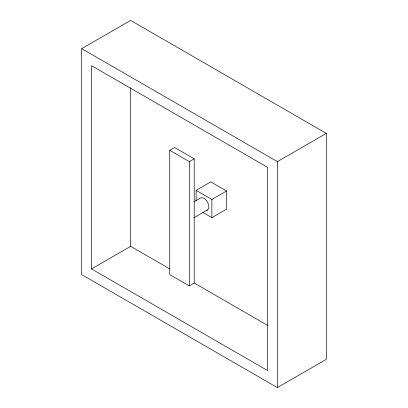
<?xml version="1.0" encoding="UTF-8"?>
<svg xmlns="http://www.w3.org/2000/svg" width="408" height="408" viewBox="0 0 408 408"><rect width="100%" height="100%" fill="white"/><g stroke="black" fill="none" stroke-linecap="round" stroke-linejoin="round"><path stroke-width="0.61" d="M81.692 48.644L130.616 20.4L326.308 133.385L326.308 359.356L277.384 387.6L81.692 274.615L81.692 48.644L277.384 161.629L326.308 133.385M169.754 150.333L174.644 147.507L194.213 158.804L194.213 283.091L189.322 285.916L169.754 274.615L169.754 150.333L189.322 161.629L194.213 158.804M196.121 201.022L196.121 190.358L210.798 181.881L226.552 190.98L226.552 209.171L211.88 217.643L202.643 212.313M194.019 201.776L200.542 198.007A6.921 3.993 60 0 1 207.881 202.802A6.921 3.993 60 0 1 206.448 210.304M91.535 268.933L267.541 370.551L267.541 167.311L91.535 65.698L91.535 268.933L130.672 246.335L169.845 268.954M196.121 190.358L211.88 199.451L226.552 190.98M193.871 217.836L207.458 209.993M194.126 282.968L268.056 325.655M277.384 161.629L277.384 387.6M211.88 199.451L211.88 217.643M189.322 161.629L189.322 285.916M130.672 87.694L130.672 246.335"/></g></svg>
